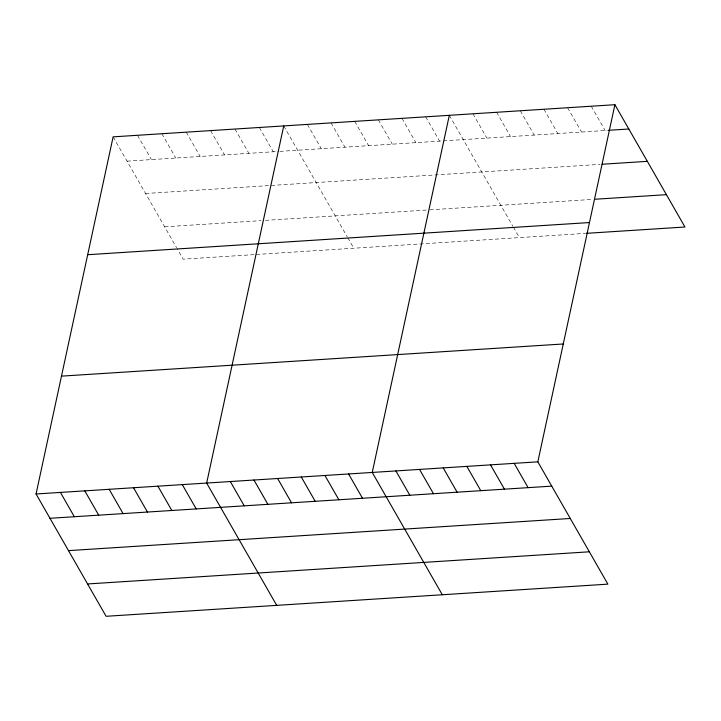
<?xml version="1.0" encoding="UTF-8"?>
<svg xmlns="http://www.w3.org/2000/svg" width="721" height="721" viewBox="0 0 721 721"><rect width="100%" height="100%" fill="white"/><g stroke="black" fill="none" stroke-linecap="round" stroke-linejoin="round"><path stroke-width="0.54" stroke-dasharray="3.6 2.7" d="M127.04 161.153L278.811 151.428M279.919 151.356L607.316 130.384M145.561 193.498L600.034 164.379M164.649 226.818L261.029 220.644M265.454 220.365L427.724 209.964M429.869 209.829L593.311 199.356M254.071 254.621L183.17 259.163L177.177 248.7M256.288 254.477L584.956 233.415M591.247 106.221L605.162 130.519M567.589 107.735L581.514 132.033M543.94 109.25L557.856 133.547M520.283 110.764L534.198 135.07M496.625 112.278L510.54 136.584M472.967 113.801L486.891 138.099M449.318 115.315L512.82 226.205M513.37 227.16L519.363 237.624M425.66 116.829L439.576 141.127M402.003 118.343L415.918 142.641M378.354 119.857L392.269 144.164M354.696 121.38L368.611 145.678M331.038 122.894L344.953 147.192M307.38 124.409L321.296 148.706M283.732 125.923L347.234 236.812M347.783 237.768L353.777 248.231M259.353 127.482L273.268 151.789M234.983 129.05L248.898 153.348M210.613 130.609L224.528 154.907M186.243 132.168L200.159 156.466M161.864 133.727L175.78 158.034M137.495 135.296L151.41 159.593M113.125 136.855L176.627 247.745"/><path stroke-width="1.08" d="M614.905 104.707L537.83 461.837L607.875 584.145L106.095 616.293L36.05 493.984L113.125 136.855L614.905 104.707L684.95 227.016L586.029 233.352M283.732 125.923L206.657 483.061L276.702 605.361M449.318 115.315L372.243 472.444L442.288 594.753M608.389 130.312L628.82 129.005M602.179 164.244L647.341 161.342M595.465 199.212L666.429 194.67M87.692 254.711L589.472 222.555M61.483 376.137L563.263 343.98M36.05 493.984L537.83 461.837M49.965 518.291L551.745 486.134M68.486 550.628L570.275 518.48M87.574 583.956L589.354 551.799M514.172 463.351L528.096 487.657M490.523 464.865L504.439 489.171M466.866 466.388L480.781 490.686M443.208 467.902L457.123 492.2M419.55 469.416L433.474 493.714M395.901 470.93L409.816 495.228M348.585 473.967L362.501 498.265M324.937 475.481L338.852 499.779M301.279 476.996L315.194 501.293M277.621 478.51L291.536 502.807M253.963 480.024L267.879 504.321M230.314 481.538L244.23 505.845M182.287 484.62L196.202 508.918M157.908 486.179L171.823 510.477M133.538 487.738L147.454 512.045M109.168 489.307L123.084 513.604M84.799 490.866L98.714 515.164M60.42 492.425L74.335 516.723"/></g></svg>
